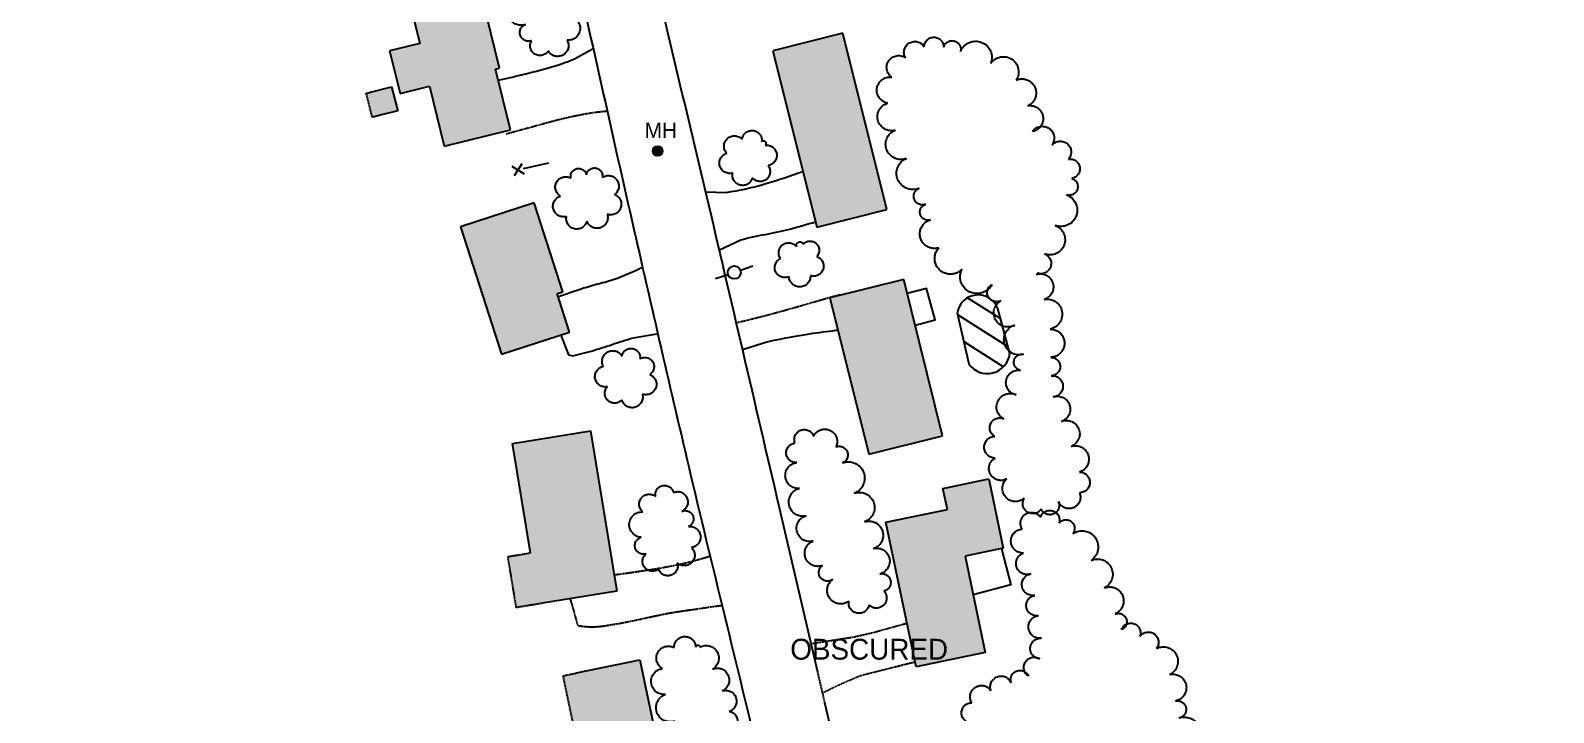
# Model space of a CAD drawing. Header units: feet. Extents: x 1024280 to 1029256, y 89370 to 94536.
# Drawn here: x 1026230 to 1026815, y 91476 to 91738 of the extents above; entities that cross this region are included whole.
import ezdxf
from ezdxf.enums import TextEntityAlignment as Align

# ---------------------------------------------------------------- set-up
doc = ezdxf.new("R2010")
doc.units = ezdxf.units.FT
doc.header["$MEASUREMENT"] = 0
for name, pattern in [('HIDDEN', [0.375, 0.25, -0.125]), ('HIDDEN2', [0.1875, 0.125, -0.0625]), ('LTP300', [100, 100, 0]), ('LTP600', [100, 100, 0])]:
    doc.linetypes.add(name, pattern=pattern)
for name, color, linetype in [('BLDG_OBS', 11, 'HIDDEN'), ('BUILDING', 11, 'Continuous'), ('DECK', 10, 'Continuous'), ('DRIVE', 10, 'Continuous'), ('DRIVE_OBSCURED', 10, 'HIDDEN2'), ('E6BUH', 9, 'Continuous'), ('FENCE', 10, 'LTP300'), ('MH_OBS', 10, 'Continuous'), ('OBS_PAVE', 10, 'HIDDEN'), ('PAVED_RD', 10, 'Continuous'), ('POOL', 10, 'Continuous'), ('TEXT', 9, 'Continuous'), ('TREELINE', 9, 'LTP600'), ('UPOLE', 10, 'Continuous')]:
    doc.layers.add(name, color=color, linetype=linetype)

# ---------------------------------------------------------------- blocks, each defined once
blk = doc.blocks.new('MHO')
for p, q in [((-0.316406, -0.339844), (-0.316406, 0.349609)), ((-0.146484, 0.458984), (-0.146484, -0.427734)), ((0, -0.458984), (0, 0.474609)), ((0.146484, 0.443359), (0.146484, -0.435547)), ((0.302734, -0.332031), (0.302734, 0.365234))]:
    blk.add_line(p, q)
blk.add_circle((0, 0.007813), 0.470703)
blk = doc.blocks.new('UPOLE')
for p, q in [((-1.498047, 0.001953), (-0.480469, 0.001953)), ((0.517578, 0.001953), (1.550781, 0.001953))]:
    blk.add_line(p, q)
blk.add_circle((0.017578, -0.013672), 0.498047)
blk = doc.blocks.new('FENCE')
for p, q in [((-0.476563, -0.5), (0.5, 0.476563)), ((0.5, -0.5), (-0.476563, 0.476563))]:
    blk.add_line(p, q)

msp = doc.modelspace()

# ---------------------------------------------------------------- hatches: boundary and pattern name
at = {"layer": 'E6BUH', "linetype": 'Continuous'}
h = msp.add_hatch(dxfattribs=at)
h.set_pattern_fill('ANSI36', color=256, scale=20, angle=20, style=0)
h.paths.add_polyline_path([(1026394.6, 92332.91), (1026371.06, 92326.36), (1026374.41, 92314.28), (1026382.82, 92284.01), (1026398.47, 92288.36), (1026397.5, 92291.84), (1026410.94, 92295.58), (1026407.27, 92308.8), (1026403.58, 92307.77), (1026396.45, 92333.42)])
h.paths.add_polyline_path([(1026419.73, 92232.61), (1026413.9, 92257.91), (1026387.93, 92251.93), (1026396.94, 92212.83), (1026426.9, 92219.73), (1026423.72, 92233.53)])
h.paths.add_polyline_path([(1026456.12, 92282.63), (1026445.82, 92278.69), (1026450.43, 92266.61), (1026460.74, 92270.54)])
h.paths.add_polyline_path([(1026427.84, 92285.83), (1026423.83, 92300.33), (1026447.66, 92306.92), (1026453.84, 92284.59), (1026442.71, 92281.51), (1026440.55, 92289.35)])
h.paths.add_polyline_path([(1026280.37, 92284.85), (1026252.87, 92278.02), (1026267.54, 92218.93), (1026296.73, 92226.18), (1026285.81, 92270.17), (1026284.12, 92269.75)])
h.paths.add_polyline_path([(1026257.43, 92372.11), (1026230.01, 92365.2), (1026243.08, 92313.41), (1026268.03, 92319.7), (1026264.4, 92334.09), (1026266.87, 92334.71)])
h.paths.add_polyline_path([(1026363.84, 91705.08), (1026361.37, 91704.46), (1026359.04, 91713.66), (1026360.69, 91714.08), (1026368.79, 91716.13), (1026371.12, 91706.92)])
h.paths.add_polyline_path([(1026375.5, 91874.77), (1026347.31, 91868.43), (1026346.76, 91868.31), (1026346.2, 91870.82), (1026333.2, 91928.65), (1026361.93, 91935.11)])
h.paths.add_polyline_path([(1026580.46, 91582.05), (1026565.56, 91642.13), (1026537.2, 91635.1), (1026552.11, 91575.01)])
h.paths.add_polyline_path([(1026542.15, 91736.7), (1026515.26, 91729.97), (1026532.19, 91662.27), (1026559.08, 91669)])
h.paths.add_polyline_path([(1026505.57, 91780.34), (1026503.09, 91779.74), (1026494.6, 91814.79), (1026523.18, 91821.71), (1026531.83, 91785.99), (1026545.97, 91789.42), (1026550.19, 91772.02), (1026535.62, 91768.5), (1026536.33, 91765.58), (1026510.65, 91759.36)])
h.paths.add_polyline_path([(1026501.83, 91909.23), (1026474.46, 91902.19), (1026489.94, 91842.03), (1026517.32, 91849.08)])
h.paths.add_polyline_path([(1026458.23, 91970.19), (1026454.55, 91985.46), (1026480.31, 91991.66), (1026487.55, 91961.61), (1026482.88, 91960.48), (1026488.72, 91936.24), (1026463.98, 91930.28), (1026454.58, 91969.31)])
h.paths.add_polyline_path([(1026462.34, 92057.87), (1026456.72, 92083.09), (1026429.74, 92077.07), (1026438.56, 92037.5), (1026442.91, 92038.47), (1026448.52, 92013.29), (1026475.07, 92019.2), (1026466.26, 92058.74)])
h.paths.add_polyline_path([(1026454.72, 92102.52), (1026451.58, 92112.32), (1026461.83, 92115.6), (1026464.96, 92105.79)])
h.paths.add_polyline_path([(1026447.48, 92136.6), (1026443.8, 92151.04), (1026413.99, 92143.43), (1026424.05, 92104), (1026449.76, 92110.56), (1026443.39, 92135.56)])
h.paths.add_polyline_path([(1026432.34, 91636.68), (1026434.61, 91637.42), (1026423.58, 91671.56), (1026395.22, 91662.39), (1026411.05, 91613.4), (1026437.14, 91621.83)])
h.paths.add_polyline_path([(1026383.33, 91716.37), (1026389, 91693.37), (1026414.46, 91699.64), (1026408.73, 91722.91), (1026410.24, 91723.28), (1026400.95, 91761), (1026374.33, 91754.44), (1026379.67, 91732.78), (1026368.02, 91729.91), (1026372.04, 91713.59)])
h.paths.add_polyline_path([(1026347.5, 91748.59), (1026345.18, 91757.93), (1026361.75, 91762.06), (1026364.08, 91752.72)])
h.paths.add_polyline_path([(1026394.4, 91801.03), (1026383.36, 91851.83), (1026356.17, 91845.92), (1026367.22, 91795.12)])
h.paths.add_polyline_path([(1026321.5, 91981.51), (1026318.51, 91995.38), (1026349.05, 92001.96), (1026357.44, 91963), (1026330.53, 91957.2), (1026325.13, 91982.29)])
h.paths.add_polyline_path([(1026320.23, 92068.14), (1026331.89, 92070.94), (1026322.54, 92109.85), (1026296.57, 92103.61), (1026302.52, 92078.86), (1026299.09, 92078.03), (1026307.95, 92041.17), (1026330.37, 92046.56), (1026327.09, 92060.24), (1026322.4, 92059.11)])
h.paths.add_polyline_path([(1026288.64, 92133.51), (1026314.57, 92139.84), (1026305.61, 92176.55), (1026279.67, 92170.22)])
h.paths.add_polyline_path([(1026488.4, 91264.55), (1026480.9, 91299.45), (1026494.83, 91302.45), (1026509.49, 91305.6), (1026516.93, 91271.03), (1026523.17, 91242.01), (1026503.18, 91237.71), (1026494.57, 91235.86)])
h.paths.add_polyline_path([(1026488.72, 91351.43), (1026466.95, 91345.55), (1026453.99, 91393.57), (1026472.46, 91398.55), (1026484.58, 91401.83), (1026497.55, 91353.81)])
h.paths.add_polyline_path([(1026458.16, 91440.61), (1026435.7, 91435.89), (1026431.81, 91454.37), (1026441.72, 91456.46), (1026434.7, 91489.85), (1026439.84, 91490.94), (1026464.13, 91496.05), (1026471.47, 91461.17), (1026470.76, 91461.02), (1026474.34, 91444.02)])
h.paths.add_polyline_path([(1026455.28, 91522.4), (1026426.73, 91517.71), (1026416.7, 91516.06), (1026413.48, 91535.66), (1026419.95, 91536.72), (1026422.18, 91537.09), (1026415.28, 91579.06), (1026445.16, 91583.97)])
h.paths.add_polyline_path([(1026666.15, 91315.44), (1026656.12, 91338.35), (1026610.66, 91318.45), (1026621.61, 91293.44), (1026652.53, 91306.98), (1026651.61, 91309.07)])
h.paths.add_polyline_path([(1026578.4, 91459.97), (1026606.85, 91466.98), (1026623.98, 91397.53), (1026595.53, 91390.52)])
h.paths.add_polyline_path([(1026582.33, 91553.77), (1026580.65, 91561.82), (1026598.25, 91565.49), (1026603.81, 91538.84), (1026589.17, 91535.78), (1026596.87, 91498.87), (1026570.34, 91493.33), (1026558.75, 91548.85)])
h.paths.add_polyline_path([(1026510.47, 91131.03), (1026517.87, 91102.16), (1026577.33, 91117.39), (1026569.93, 91146.26)])

# ---------------------------------------------------------------- linework, layer by layer
at = {"layer": 'BLDG_OBS', "flags": 128}
for points in [[(1026363.84, 91705.08), (1026361.37, 91704.46), (1026359.04, 91713.66), (1026360.69, 91714.08)], [(1026426.73, 91517.71), (1026416.7, 91516.06), (1026413.48, 91535.66), (1026419.95, 91536.72)], [(1026458.16, 91440.61), (1026435.7, 91435.89), (1026431.81, 91454.37), (1026441.72, 91456.46), (1026434.7, 91489.85), (1026439.84, 91490.94)]]:
    msp.add_lwpolyline(points, dxfattribs=at)
at = {"layer": 'BUILDING'}
for p, q in [((1026410.24, 91723.28), (1026400.95, 91761)), ((1026374.33, 91754.44), (1026379.67, 91732.78)), ((1026379.67, 91732.78), (1026368.02, 91729.91)), ((1026542.15, 91736.7), (1026515.26, 91729.97)), ((1026559.08, 91669), (1026542.15, 91736.7)), ((1026368.02, 91729.91), (1026372.04, 91713.59)), ((1026515.26, 91729.97), (1026532.19, 91662.27)), ((1026408.73, 91722.91), (1026410.24, 91723.28)), ((1026414.46, 91699.64), (1026408.73, 91722.91)), ((1026360.69, 91714.08), (1026368.79, 91716.13)), ((1026368.79, 91716.13), (1026371.12, 91706.92)), ((1026372.04, 91713.59), (1026383.33, 91716.37)), ((1026383.33, 91716.37), (1026389, 91693.37)), ((1026371.12, 91706.92), (1026363.84, 91705.08)), ((1026389, 91693.37), (1026414.46, 91699.64)), ((1026423.58, 91671.56), (1026395.22, 91662.39)), ((1026434.61, 91637.42), (1026423.58, 91671.56)), ((1026532.19, 91662.27), (1026559.08, 91669)), ((1026395.22, 91662.39), (1026411.05, 91613.4)), ((1026432.34, 91636.68), (1026434.61, 91637.42)), ((1026565.56, 91642.13), (1026537.2, 91635.1)), ((1026580.46, 91582.05), (1026565.56, 91642.13)), ((1026437.14, 91621.83), (1026432.34, 91636.68)), ((1026537.2, 91635.1), (1026552.11, 91575.01)), ((1026411.05, 91613.4), (1026437.14, 91621.83)), ((1026415.28, 91579.06), (1026445.16, 91583.97)), ((1026422.18, 91537.09), (1026415.28, 91579.06)), ((1026445.16, 91583.97), (1026455.28, 91522.4)), ((1026552.11, 91575.01), (1026580.46, 91582.05)), ((1026580.65, 91561.82), (1026598.25, 91565.49)), ((1026582.33, 91553.77), (1026580.65, 91561.82)), ((1026598.25, 91565.49), (1026603.81, 91538.84)), ((1026558.75, 91548.85), (1026582.33, 91553.77)), ((1026570.34, 91493.33), (1026558.75, 91548.85)), ((1026603.81, 91538.84), (1026589.17, 91535.78)), ((1026419.95, 91536.72), (1026422.18, 91537.09)), ((1026589.17, 91535.78), (1026596.87, 91498.87)), ((1026455.28, 91522.4), (1026426.73, 91517.71)), ((1026596.87, 91498.87), (1026570.34, 91493.33)), ((1026439.84, 91490.94), (1026464.13, 91496.05)), ((1026464.13, 91496.05), (1026471.47, 91461.17))]:
    msp.add_line(p, q, dxfattribs=at)
at = {"layer": 'DECK', "flags": 128}
for points in [[(1026569.93, 91624.52), (1026577.59, 91626.6), (1026574.31, 91638.7), (1026566.91, 91636.69)], [(1026603.07, 91538.68), (1026606.78, 91524.78), (1026592.27, 91520.9)]]:
    msp.add_lwpolyline(points, dxfattribs=at)
at = {"layer": 'DRIVE', "flags": 128}
for points in [[(1026409.78, 91718.65, 0.004762), (1026423.89, 91722.05), (1026429.09, 91723.45, 0.031248), (1026439.05, 91726.88), (1026446.24, 91730.9)], [(1026526.87, 91683.54, -0.012857), (1026512.57, 91678.82, -0.040145), (1026497.19, 91675.47), (1026489.53, 91675.63)], [(1026494.74, 91653.47), (1026502.95, 91657.34, -0.038323), (1026512.4, 91659.41, 0.010242), (1026521.85, 91661.48, 0.005413), (1026531.68, 91664.3)], [(1026465.22, 91646.74, -0.015049), (1026455.55, 91642.47, -0.019347), (1026449.02, 91640.6, 0.007796), (1026442.49, 91638.73, 0.005907), (1026432.77, 91635.36)], [(1026433.83, 91620.76), (1026436.72, 91613.11), (1026438.39, 91612.73), (1026445.4, 91614.59, 0.007806), (1026453.47, 91617.13, -0.02085), (1026461.55, 91619.67), (1026470.75, 91621.3), (1026471.06, 91621.23)], [(1026503.66, 91615.25), (1026511.3, 91617.7, -0.026581), (1026529.34, 91621.24, -0.011894), (1026539.53, 91622.59), (1026540.28, 91622.67)]]:
    msp.add_lwpolyline(points, format="xyb", dxfattribs=at)
at = {"layer": 'DRIVE_OBSCURED', "flags": 128}
for points in [[(1026412.76, 91698.06, -0.006357), (1026422.41, 91700.7, -0.006357), (1026432.05, 91703.34), (1026433.18, 91703.62, -0.024899), (1026447.04, 91706.41), (1026451.61, 91706.89)], [(1026540.91, 91636.25, -0.002186), (1026521.7, 91630.68), (1026514.27, 91628.62, -0.004249), (1026501.3, 91625.4)], [(1026454.25, 91528.66, 0.006038), (1026470.35, 91531), (1026475.22, 91531.87, 0.025045), (1026488.97, 91535.19), (1026491.15, 91535.87)], [(1026495.77, 91516.81, 0.00682), (1026486.05, 91515.4, 0.00682), (1026476.34, 91513.99), (1026476, 91513.93, 0.007712), (1026466.2, 91511.91, -0.009139), (1026456.4, 91509.89), (1026452.34, 91509.24, -0.094603), (1026440.44, 91509.01), (1026438.59, 91515.75), (1026437.48, 91519.48)], [(1026534.4, 91483.31, -0.024446), (1026549.2, 91490.04), (1026562.65, 91493.42), (1026568.6, 91494.91), (1026569.94, 91495.24)]]:
    msp.add_lwpolyline(points, format="xyb", dxfattribs=at)
msp.add_lwpolyline([(1026566.86, 91509.97), (1026561.22, 91508.42), (1026553.91, 91506.4), (1026546.4, 91504.65), (1026530.74, 91502.23), (1026530.02, 91502.11)], dxfattribs=at)
at = {"layer": 'FENCE', "flags": 128}
msp.add_lwpolyline([(1026429.08, 91686.84), (1026419.33, 91684.65)], dxfattribs=at)
at = {"layer": 'OBS_PAVE', "flags": 128}
msp.add_lwpolyline([(1026535.28, 91479.47), (1026532.54, 91491.25)], dxfattribs=at)
at = {"layer": 'PAVED_RD', "flags": 128}
for points in [[(1026272.47, 92463.6, -0.010764), (1026277.39, 92441.6, -0.00341), (1026291.59, 92386.62, -0.000911), (1026314.22, 92288.68, -0.000271), (1026326.57, 92234.7, 0.003228), (1026338.92, 92180.73, 0.002796), (1026350.75, 92134.25, -0.001584), (1026362.57, 92087.78, -0.000777), (1026386.44, 91988.49, -0.000852), (1026413.84, 91873.62, -0.00112), (1026435.9, 91776.91, -0.000435), (1026448.55, 91720.64, 0.000789), (1026461.2, 91664.36, 0.001684), (1026483.67, 91567.08, 0.001303), (1026497.55, 91509.5, -0.00112), (1026511.44, 91451.92, -0.002933), (1026536.12, 91345.5, -0.001294), (1026542.03, 91318.16, 0.011369), (1026547.93, 91290.82), (1026549.1, 91286.47)], [(1026532.54, 91491.25), (1026517.71, 91554.88, 0.000153), (1026489.93, 91673.96, 0.000583), (1026477.49, 91726.11, -0.001049), (1026465.04, 91778.27, -0.001216), (1026451.17, 91838.85, 0.001509), (1026437.29, 91899.44, 0.001426), (1026423.51, 91956.53, -0.000542), (1026409.73, 92013.61, -0.00067), (1026393.03, 92084.31, 0.001265), (1026376.32, 92155.01, 0.001035), (1026362.13, 92212.68, -0.000407), (1026347.94, 92270.36, -0.000197), (1026334.34, 92326.22)], [(1026821.51, 91349.67, -0.011817), (1026783.3, 91325.24, -0.00252), (1026709.25, 91290.72, -0.002268), (1026642.86, 91260.17, -0.036117), (1026613.71, 91251.3, -0.100223), (1026599.94, 91254.49, -0.105412), (1026588.35, 91265.94, -0.033455), (1026579.37, 91287.5, -0.033335), (1026570.56, 91326.34, 0.000513), (1026561.76, 91365.18, 0.000848), (1026540.73, 91456.09), (1026535.28, 91479.47)]]:
    msp.add_lwpolyline(points, format="xyb", dxfattribs=at)
at = {"layer": 'POOL', "flags": 128}
msp.add_lwpolyline([(1026586.11, 91629.33), (1026590.52, 91609.77, 0.694402), (1026606.33, 91613.64), (1026601.73, 91630.98, 0.768276), (1026586.11, 91629.33)], format="xyb", close=True, dxfattribs=at)
for points in [[(1026590.07, 91635.11), (1026602.77, 91627.08)], [(1026586.27, 91628.64), (1026605.59, 91616.42)], [(1026588.6, 91618.29), (1026603.93, 91608.6)]]:
    msp.add_lwpolyline(points, dxfattribs=at)
at = {"layer": 'TREELINE', "flags": 128}
for points in [[(1026423.96, 91763.64, -1), (1026429.57, 91758.05, -1), (1026434.73, 91752.92, -1), (1026437.05, 91743.19, -1), (1026436.22, 91734.06, -1), (1026428.97, 91729.95, -1), (1026422.59, 91733.89, -1), (1026420.19, 91740.11, -1), (1026416.73, 91749.05, -1), (1026418.16, 91757.68, -1), (1026423.68, 91763.35, -1), (1026423.96, 91763.64)], [(1026616.64, 91644.08, -1), (1026619.49, 91634.49, -1), (1026621.78, 91623.05, -1), (1026622.04, 91612.22, -1), (1026622.22, 91605.14, -1), (1026623.02, 91596.98, -1), (1026626.23, 91587.62, -1), (1026629.86, 91578.01, -1), (1026633.12, 91568.12, -1), (1026633.09, 91560.18, -1), (1026625.03, 91556.76, -1), (1026618.4, 91553.94, -1), (1026611.88, 91558.11, -1), (1026605.13, 91565.5, -1), (1026600.67, 91573.5, -1), (1026600.63, 91581.84, -1), (1026604.05, 91588.51, -1), (1026608.8, 91597.78, -1), (1026610.49, 91607.22, -1), (1026611.6, 91613.41, -1), (1026608.23, 91624.58, -1), (1026602.91, 91634.01, -1), (1026599.44, 91640.19, -1), (1026587.97, 91646.14, -1), (1026579.02, 91654.26, -1), (1026575.79, 91665.03, -1), (1026574, 91670.99, -1), (1026571.52, 91677.18, -1), (1026566.61, 91688.67, -1), (1026562.26, 91699.46, -1), (1026559.47, 91709.93, -1), (1026560.94, 91719.82, -1), (1026566.23, 91727.31, -1), (1026573.42, 91731.51, -1), (1026580.92, 91731.4, -1), (1026587.37, 91729.69, -1), (1026599, 91725.1, -1), (1026608.75, 91718.7, -1), (1026613.27, 91708.86, -1), (1026615.03, 91699.01, -1), (1026622.56, 91693.78, -1), (1026628.89, 91688.36, -1), (1026630.12, 91680.96, -1), (1026628.11, 91674.61, -1), (1026623.81, 91662.87, -1), (1026619.65, 91651.97, -1), (1026616.83, 91644.57, -1), (1026616.64, 91644.08)], [(1026512.29, 91693.68, -1), (1026513.41, 91685.9, -1), (1026507.4, 91681.24, -1), (1026499.88, 91683.06, -1), (1026497.55, 91690.62, -1), (1026503.48, 91696.01, -1), (1026511.01, 91695.18, -1), (1026512.29, 91693.68)], [(1026443.61, 91682.39, -1), (1026449.77, 91681.32, -1), (1026454.41, 91674.76, -1), (1026451.62, 91667.2, -1), (1026443.81, 91664.59, -1), (1026436, 91666.34, -1), (1026433.69, 91674.15, -1), (1026437.66, 91681.08, -1), (1026443.61, 91682.39, -1), (1026443.61, 91682.39)], [(1026526.96, 91655.76, -1), (1026532.13, 91650.92, -1), (1026529.72, 91643.57, -1), (1026521.47, 91643.22, -1), (1026518.22, 91650.2, -1), (1026524.42, 91654.62, -1), (1026526.96, 91655.76)], [(1026464.22, 91611.66, -1), (1026467.95, 91605.64, -1), (1026465.14, 91598.1, -1), (1026457.25, 91595.83, -1), (1026451.69, 91600.88, -1), (1026450.17, 91608.76, -1), (1026457.31, 91612.65, -1), (1026464.22, 91611.66, -1), (1026464.22, 91611.66)], [(1026539.49, 91577.79, -1), (1026542.02, 91571.62, -1), (1026546.57, 91559.98, -1), (1026550.46, 91548.98, -1), (1026554, 91538.74, -1), (1026556.35, 91529.02, -1), (1026557.95, 91522.38, -1), (1026552.22, 91517.1, -1), (1026544.47, 91518.5, -1), (1026538.26, 91526.86, -1), (1026534.29, 91532.22, -1), (1026530.78, 91541.64, -1), (1026528.04, 91551.31, -1), (1026525.57, 91561.86, -1), (1026524.54, 91571.81, -1), (1026523.77, 91579.27, -1), (1026530.96, 91581.98, -1), (1026539.49, 91577.79, -1), (1026539.49, 91577.79)], [(1026477.03, 91560.27, -1), (1026480.27, 91553.04, -1), (1026482.89, 91547.21, -1), (1026483.96, 91539.14, -1), (1026478.55, 91533.22, -1), (1026471.35, 91530.91, -1), (1026466.57, 91536.69, -1), (1026464.63, 91543.07, -1), (1026465.32, 91552.81, -1), (1026470.21, 91558.76, -1), (1026477.03, 91560.27, -1), (1026477.03, 91560.27)], [(1026753.55, 91447.25, -1), (1026762.35, 91449.83, -1), (1026770.37, 91452.09, -1), (1026777.61, 91454.03, -1), (1026787.68, 91456.72, -1), (1026795.74, 91458.03, -1), (1026799.45, 91450.1, -1), (1026802.32, 91443.97, -1), (1026799.19, 91433.59, -1), (1026794.8, 91424.61, -1), (1026792.46, 91415.75, -1), (1026793.2, 91407.45, -1), (1026795.54, 91400.32, -1), (1026797.88, 91394.08, -1), (1026800.44, 91387.3, -1), (1026803.73, 91379.2, -1), (1026807.04, 91372, -1), (1026808.74, 91365.13, -1), (1026811.13, 91355.42, -1), (1026808.2, 91347.95, -1), (1026801.1, 91345.27, -1), (1026793.63, 91344.62, -1), (1026789.46, 91349.83, -1), (1026784.98, 91361.5, -1), (1026779.23, 91371.65, -1), (1026770.35, 91377.85, -1), (1026765.37, 91381.33, -1), (1026753.81, 91387.09, -1), (1026742.03, 91389.81, -1), (1026734.51, 91386.05, -1), (1026726.42, 91379.49, -1), (1026721.61, 91375.6, -1), (1026709.97, 91371.06, -1), (1026702.06, 91362.48, -1), (1026697.01, 91356.99, -1), (1026699.08, 91350.22, -1), (1026701.6, 91341.95, -1), (1026701.03, 91333.79, -1), (1026696.8, 91327.01, -1), (1026689.51, 91325.24, -1), (1026684.04, 91329.05, -1), (1026675.84, 91337.24, -1), (1026669.01, 91344.83, -1), (1026662.12, 91353.2, -1), (1026657.89, 91362.26, -1), (1026656.58, 91371.33, -1), (1026655.51, 91378.75, -1), (1026656.03, 91389.99, -1), (1026658.36, 91400.14, -1), (1026660.54, 91409.47, -1), (1026662.69, 91418.64, -1), (1026660.26, 91428, -1), (1026656.01, 91437.25, -1), (1026651.77, 91446.31, -1), (1026648.4, 91454.83, -1), (1026645.2, 91462.93, -1), (1026638.02, 91466.54, -1), (1026627.62, 91467.16, -1), (1026618.28, 91469.31, -1), (1026607.04, 91471.9, -1), (1026599.2, 91470.67, -1), (1026591.61, 91471.68, -1), (1026591.75, 91479.51, -1), (1026599.09, 91484.09, -1), (1026606.87, 91487.09, -1), (1026613.53, 91489.67, -1), (1026617.85, 91496.38, -1), (1026618.44, 91504.3, -1), (1026617.29, 91512.97, -1), (1026615.89, 91520.76, -1), (1026614.41, 91529, -1), (1026611.55, 91537.03, -1), (1026611.12, 91546.19, -1), (1026618.09, 91550.76, -1), (1026625.26, 91548.55, -1), (1026630.53, 91544.48, -1), (1026637.55, 91534.14, -1), (1026642.52, 91523.59, -1), (1026646.75, 91513.61, -1), (1026649.28, 91507.63, -1), (1026656.33, 91505.04, -1), (1026662.74, 91500.38, -1), (1026667.86, 91490.36, -1), (1026670.04, 91480.17, -1), (1026671.44, 91473.66, -1), (1026675.32, 91461.78, -1), (1026680.97, 91451.57, -1), (1026684.8, 91444.64, -1), (1026690.27, 91440.13, -1), (1026697.98, 91433.77, -1), (1026706.35, 91433.46, -1), (1026714.41, 91435.58, -1), (1026721.64, 91437.58, -1), (1026728.05, 91439.42, -1), (1026735.36, 91441.53, -1), (1026743.71, 91444.16, -1), (1026753.55, 91447.25, -1), (1026753.55, 91447.25)], [(1026487.27, 91500.87, -1), (1026492.05, 91492.41, -1), (1026495.81, 91484.05, -1), (1026498.52, 91476.17, -1), (1026497.34, 91468.76, -1), (1026492.38, 91464.3, -1), (1026481.96, 91465.13, -1), (1026477.56, 91472.47, -1), (1026474.02, 91482.7, -1), (1026472.92, 91492.64, -1), (1026477.3, 91500.69, -1), (1026485.64, 91500.84, -1), (1026487.27, 91500.87)]]:
    msp.add_lwpolyline(points, format="xyb", close=True, dxfattribs=at)

# ---------------------------------------------------------------- block references
at = {"layer": 'FENCE', "xscale": 3.999999999971543, "yscale": 4, "zscale": 4, "rotation": 192.657870000091}
msp.add_blockref('FENCE', (1026417.38, 91684.21), dxfattribs=at)
at = {"layer": 'MH_OBS', "xscale": 4, "yscale": 4, "zscale": 4}
msp.add_blockref('MHO', (1026471.01, 91691.43), dxfattribs=at)
at = {"layer": 'UPOLE', "xscale": 4.999999999987201, "yscale": 5, "zscale": 5, "rotation": 198.6421880001192}
msp.add_blockref('UPOLE', (1026500.54, 91644.8), dxfattribs=at)

# ---------------------------------------------------------------- texts
at = {"layer": 'MH_OBS'}
msp.add_text('MH', height=6, dxfattribs=at).set_placement((1026466.01, 91696.43))
at = {"layer": 'TEXT'}
msp.add_text('OBSCURED', height=8, dxfattribs=at).set_placement((1026552.29, 91500.07), align=Align.MIDDLE_CENTER)

doc.saveas('drawing.dxf')
